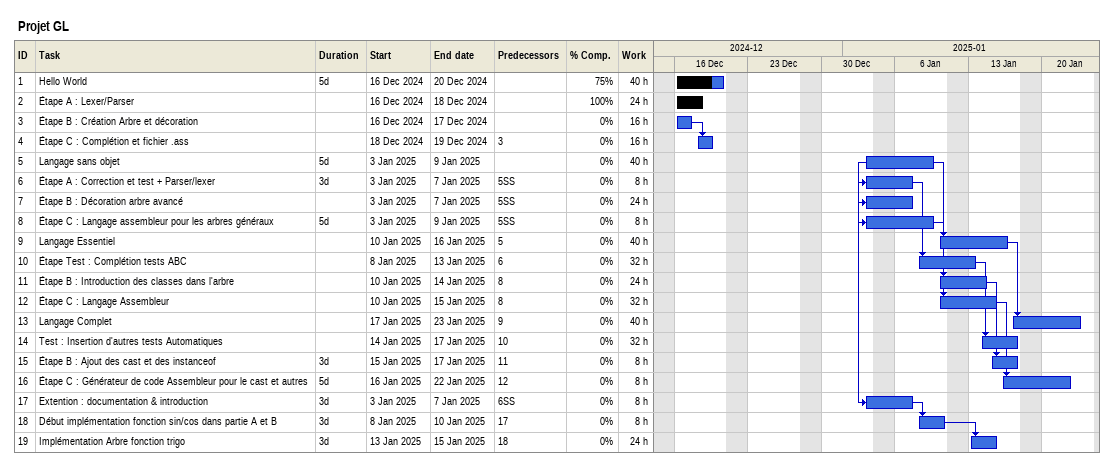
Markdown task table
Projet GL

| ID | Task | Duration | Start | Finish | Predecessors | % complete | Work (h) |
|---|---|---|---|---|---|---|---|
| 1 | Hello World | 5d | 2024-12-16 | 2024-12-20 |  | 75 | 40 |
| 2 | Étape A : Lexer/Parser |  | 2024-12-16 | 2024-12-18 |  | 100 | 24 |
| 3 | Étape B : Création Arbre et décoration |  | 2024-12-16 | 2024-12-17 |  | 0 | 16 |
| 4 | Étape C : Complétion et fichier .ass |  | 2024-12-18 | 2024-12-19 | 3 | 0 | 16 |
| 5 | Langage sans objet | 5d | 2025-01-03 | 2025-01-09 |  | 0 | 40 |
| 6 | Étape A : Correction et test + Parser/lexer | 3d | 2025-01-03 | 2025-01-07 | 5SS | 0 | 8 |
| 7 | Étape B : Décoration arbre avancé |  | 2025-01-03 | 2025-01-07 | 5SS | 0 | 24 |
| 8 | Étape C : Langage assembleur pour les arbres généraux | 5d | 2025-01-03 | 2025-01-09 | 5SS | 0 | 8 |
| 9 | Langage Essentiel |  | 2025-01-10 | 2025-01-16 | 5 | 0 | 40 |
| 10 | Étape Test : Complétion tests ABC |  | 2025-01-08 | 2025-01-13 | 6 | 0 | 32 |
| 11 | Étape B : Introduction des classes dans l'arbre |  | 2025-01-10 | 2025-01-14 | 8 | 0 | 24 |
| 12 | Étape C : Langage Assembleur |  | 2025-01-10 | 2025-01-15 | 8 | 0 | 32 |
| 13 | Langage Complet |  | 2025-01-17 | 2025-01-23 | 9 | 0 | 40 |
| 14 | Test : Insertion d'autres tests Automatiques |  | 2025-01-14 | 2025-01-17 | 10 | 0 | 32 |
| 15 | Étape B : Ajout des cast et des instanceof | 3d | 2025-01-15 | 2025-01-17 | 11 | 0 | 8 |
| 16 | Étape C : Générateur de code Assembleur pour le cast et autres | 5d | 2025-01-16 | 2025-01-22 | 12 | 0 | 8 |
| 17 | Extention : documentation & introduction | 3d | 2025-01-03 | 2025-01-07 | 6SS | 0 | 8 |
| 18 | Début implémentation fonction sin/cos dans partie A et B | 3d | 2025-01-08 | 2025-01-10 | 17 | 0 | 8 |
| 19 | Implémentation Arbre fonction trigo | 3d | 2025-01-13 | 2025-01-15 | 18 | 0 | 24 |
